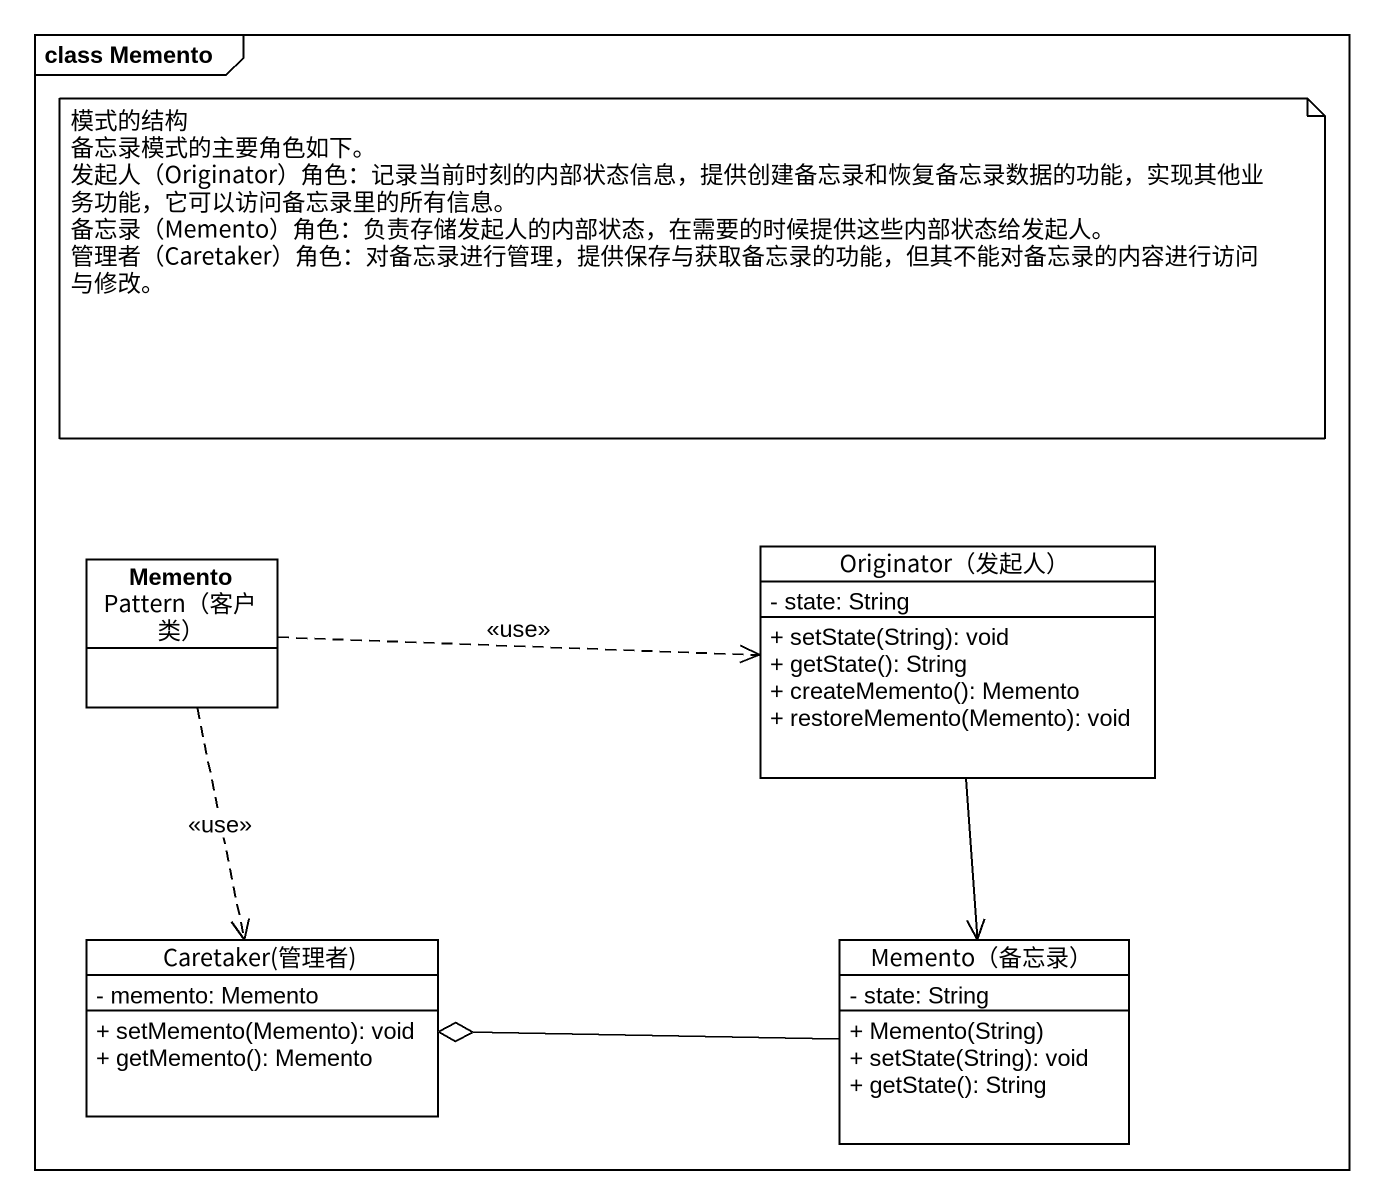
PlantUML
@startuml
mainframe class Memento
hide circle
hide empty members
skinparam classAttributeIconSize 0
class "Originator（发起人）" as Originator_发起人 {
  - state: String
  + setState(String): void
  + getState(): String
  + createMemento(): Memento
  + restoreMemento(Memento): void
}
class "MementoPattern（客户类）" as MementoPattern_客户类
class "Caretaker(管理者)" as Caretaker_管理者 {
  - memento: Memento
  + setMemento(Memento): void
  + getMemento(): Memento
}
class "Memento（备忘录）" as Memento_备忘录 {
  - state: String
  + Memento(String)
  + setState(String): void
  + getState(): String
}
Originator_发起人 --> Memento_备忘录
MementoPattern_客户类 .right.> Originator_发起人 : <<use>>
MementoPattern_客户类 ..> Caretaker_管理者 : <<use>>
Memento_备忘录 -left-o Caretaker_管理者
note as N1
  模式的结构
  备忘录模式的主要角色如下。
  发起人（Originator）角色：记录当前时刻的内部状态信息，提供创建备忘录和恢复备忘录数据的功能，实现其他业务功能，它可以访问备忘录里的所有信息。
  备忘录（Memento）角色：负责存储发起人的内部状态，在需要的时候提供这些内部状态给发起人。
  管理者（Caretaker）角色：对备忘录进行管理，提供保存与获取备忘录的功能，但其不能对备忘录的内容进行访问与修改。
end note
@enduml
